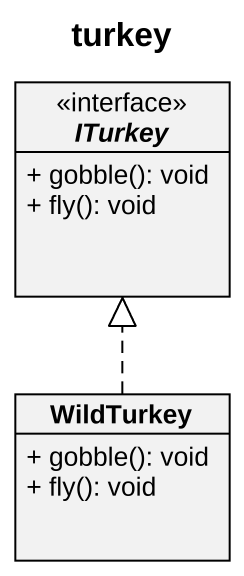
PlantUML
@startuml
title turkey
hide circle
hide empty members
skinparam classAttributeIconSize 0
interface ITurkey {
  + gobble(): void
  + fly(): void
}
class WildTurkey {
  + gobble(): void
  + fly(): void
}
WildTurkey .up.|> ITurkey
@enduml
